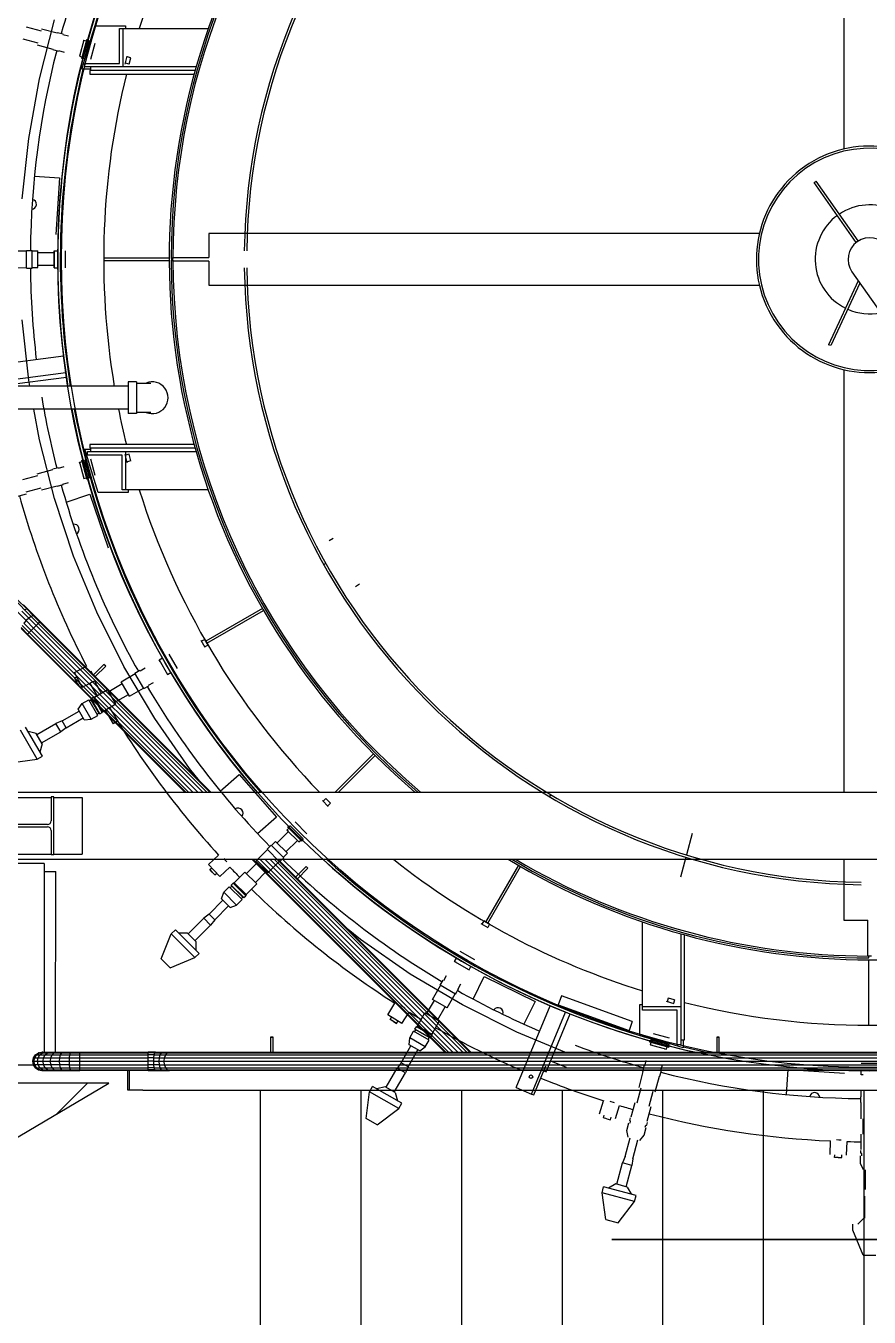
# Model space of a CAD drawing. Header units: metres. Extents: x 0 to 63075, y 0 to 44550.
# Drawn here: x 52405 to 52740, y 39950 to 40464 of the extents above; entities that cross this region are included whole.
import ezdxf

# ---------------------------------------------------------------- set-up
doc = ezdxf.new("R2010")
doc.units = ezdxf.units.M
doc.header["$LTSCALE"] = 75
for name, color, linetype in [('GSB', 7, 'Continuous'), ('ML6', 1, 'Continuous'), ('SDM', 7, 'Continuous'), ('SL1', 8, 'Continuous')]:
    doc.layers.add(name, color=color, linetype=linetype)
doc.styles.add('Arial', font='arial.ttf')
doc.styles.add('ROMANS', font='ROMANS.SHX')
doc.dimstyles.new('75___1-75', dxfattribs={"dimscale": 75, "dimtxt": 2.5, "dimasz": 2, "dimexe": 1.5, "dimexo": 1, "dimgap": 0.5, "dimtad": 1, "dimdec": 0, "dimzin": 12, "dimtxsty": 'ROMANS', "dimcen": 0, "dimclrd": 256, "dimclre": 256, "dimclrt": 3, "dimazin": 3, "dimtfac": 1, "dimtdec": 0, "dimtmove": 0, "dimatfit": 0, "dimfxl": 1, "dimlwd": -1, "dimlwe": -1, "dimarcsym": 0})
doc.dimstyles.new('ANSI_FRACTIONAL_L', dxfattribs={"dimtxt": 0.18, "dimasz": 0.18, "dimexe": 0.18, "dimexo": 0.0625, "dimgap": 0.09, "dimtad": 0, "dimtih": 1, "dimtoh": 1, "dimdec": 4, "dimzin": 0, "dimdsep": 46, "dimtxsty": 'Standard', "dimcen": 0.09, "dimadec": 0, "dimazin": 0, "dimtfac": 1, "dimtdec": 4, "dimtofl": 0, "dimtmove": 0, "dimatfit": 3, "dimfxl": 1, "dimtolj": 1, "dimtzin": 0, "dimarcsym": 0})

# ---------------------------------------------------------------- blocks, each defined once
blk = doc.blocks.new('A$C6bae614f')
at = {"layer": 'SL1'}
h = blk.add_hatch(dxfattribs=at)
h.set_pattern_fill('_USER', color=256, scale=195, angle=44.9981, style=0, pattern_type=0)
h.set_pattern_definition([(44.99813, (326091.56, -18363.04), (-137.8813, 137.89033), [])])
h.paths.add_polyline_path([(363076.8, 41307.6), (363355.7, 41472.3), (362895.8, 41472.3), (362895.8, 41044.3)])
for p, q in [((365302.2, 45404.5), (365302.1, 43946.7)), ((363171.8, 44132.9), (363211.5, 44288.5)), ((363136.3, 44270.5), (363175.9, 44259.9)), ((363177.3, 44265), (363219, 44254.2)), ((363219.3, 44255.3), (363234.2, 44251.3)), ((363284.4, 44157.9), (363319.4, 44272.9)), ((363319.4, 44272.9), (363399.4, 44272.9)), ((363383.9, 44173.4), (363383.9, 44265.5)), ((363383.9, 44265.5), (363618.9, 44265.5)), ((363393.4, 44163.9), (363393.4, 44265.5)), ((363399.4, 44272.9), (363399.4, 44265.5)), ((363127.7, 44238.3), (363167.3, 44227.6)), ((363165.9, 44222.5), (363207.4, 44211)), ((363233.9, 44249.9), (363248.4, 44246)), ((363289.7, 44235.1), (363278.2, 44192.2)), ((363297.8, 44237.1), (363284.2, 44186.4)), ((363288.3, 44229.8), (363289.7, 44235.1)), ((363289.7, 44235.1), (363296.7, 44233.3)), ((363289.7, 44235.1), (363296.7, 44233.3)), ((363303.5, 44233.7), (363290.8, 44186.5)), ((363307.7, 44184.3), (363319.2, 44227.2)), ((363307.7, 44184.3), (363319.2, 44227.2)), ((363207.1, 44209.9), (363222.1, 44205.9)), ((363222.5, 44207.4), (363237, 44203.5)), ((363279.7, 44197.5), (363278.2, 44192.2)), ((363278.2, 44192.2), (363285.2, 44190.3)), ((363278.2, 44192.2), (363285.2, 44190.3)), ((363398.9, 44171.8), (363404.4, 44192.4)), ((363403.9, 44190.6), (363404.4, 44192.4)), ((363413.6, 44188), (363403.9, 44190.6)), ((363409.1, 44171.1), (363413.6, 44188)), ((363307.7, 44157.9), (363284.4, 44157.9)), ((363291.8, 44163.9), (363291.8, 44173.4)), ((363291.8, 44173.4), (363383.9, 44173.4)), ((363586.7, 44163.9), (363291.8, 44163.9)), ((363305.4, 44154.3), (363305.4, 44144.8)), ((363584, 44154.3), (363305.4, 44154.3)), ((363307.7, 44154.3), (363307.7, 44163.9)), ((363409.1, 44171.1), (363399.4, 44173.7)), ((363143.3, 43974.8), (363171.8, 44132.9)), ((363305.4, 44144.8), (363581.3, 44144.8)), ((363126.1, 43815.1), (363143.3, 43974.8)), ((363158.5, 43874.7), (363224.9, 43870.4)), ((363224.9, 43870.4), (363215.1, 43720.7)), ((365223.9, 43858.2), (365229.1, 43861.8)), ((365335, 43699.5), (365223.9, 43858.2)), ((365340.2, 43703.2), (365229.1, 43861.8)), ((363620.4, 43722.8), (363620.4, 43659.3)), ((365078.2, 43722.8), (363620.4, 43722.8)), ((363094, 43676.6), (363137.1, 43677)), ((363137.1, 43631.1), (363137.1, 43678.1)), ((363137.1, 43678.1), (363152.6, 43678.1)), ((363152.6, 43631.1), (363152.6, 43678.1)), ((363152.6, 43676.6), (363167.7, 43676.6)), ((363167.7, 43632.6), (363167.7, 43676.6)), ((363210.4, 43632.4), (363210.4, 43676.9)), ((363210.4, 43676.9), (363210.4, 43632.4)), ((363210.4, 43671.3), (363210.4, 43676.9)), ((363210.4, 43676.9), (363220.5, 43676.9)), ((363240.9, 43632.4), (363240.9, 43676.9)), ((365340.2, 43703.2), (365335, 43699.5)), ((363210.4, 43671.3), (363167.7, 43671.3)), ((363515.4, 43657.8), (363341.9, 43657.8)), ((363341.9, 43651.4), (363515.4, 43651.4)), ((363520.4, 43657), (363525.1, 43657)), ((363525.1, 43652.2), (363520.4, 43652.2)), ((363525.1, 43659.4), (363620.4, 43659.3)), ((363525.1, 43649.8), (363525.1, 43659.4)), ((363620.4, 43649.8), (363525.1, 43649.8)), ((363620.4, 43649.8), (363620.4, 43586.3)), ((363094, 43632.6), (363137.1, 43632.3)), ((363137.1, 43631.1), (363152.6, 43631.1)), ((363152.6, 43632.6), (363167.7, 43632.6)), ((363210.4, 43637.9), (363167.7, 43637.9)), ((363210.4, 43637.9), (363210.4, 43632.4)), ((363210.4, 43632.4), (363220.5, 43632.4)), ((363210.4, 43632.4), (363220.5, 43632.4)), ((365323.6, 43621.8), (366288.5, 42243.5)), ((363620.4, 43586.3), (365078.2, 43586.3)), ((365340.4, 43597.7), (365261.5, 43428.5)), ((365344.6, 43591.7), (365267.2, 43425.9)), ((363143.3, 43334.4), (363126.1, 43494.1)), ((365267.2, 43425.9), (365261.5, 43428.5)), ((363002.4, 43368.5), (363235.4, 43399.2)), ((363242.1, 43348.8), (363235.4, 43399.2)), ((363008.2, 43324.4), (363241.2, 43355.1)), ((363078.5, 43320.9), (363243.1, 43342.5)), ((363146.2, 43318.2), (363143.3, 43334.4)), ((365302.1, 43362.4), (365302.1, 42243.5)), ((363406.9, 43318.2), (362901.5, 43318.2)), ((363406.9, 43330.1), (363406.9, 43246)), ((363429.1, 43330.1), (363406.9, 43330.1)), ((363429.1, 43330.1), (363429.1, 43246)), ((363429.1, 43326.9), (363466.3, 43326.9)), ((363406.9, 43257.9), (362901.5, 43257.9)), ((363171.8, 43176.3), (363157.1, 43257.9)), ((363429.1, 43246), (363406.9, 43246)), ((363466.3, 43249.2), (363429.1, 43249.2)), ((363211.5, 43020.7), (363171.8, 43176.3)), ((363581.3, 43164.4), (363305.4, 43164.4)), ((363305.4, 43164.4), (363305.4, 43154.9)), ((363292.1, 43151.7), (363307.7, 43151.7)), ((363327.1, 43036.7), (363292.1, 43151.7)), ((363299.1, 43135.8), (363299.1, 43145.3)), ((363299.1, 43145.3), (363586.6, 43145.3)), ((363391.2, 43135.8), (363299.1, 43135.8)), ((363305.4, 43154.9), (363583.9, 43154.9)), ((363307.7, 43145.3), (363307.7, 43154.9)), ((363391.2, 43043.7), (363391.2, 43135.8)), ((363404.4, 43116.8), (363398.9, 43137.4)), ((363409, 43138.1), (363399.4, 43135.5)), ((363400.7, 43043.7), (363400.7, 43145.3)), ((363413.5, 43121.2), (363409, 43138.1)), ((363165.9, 43086.7), (363207.4, 43098.2)), ((363207.1, 43099.3), (363222, 43103.3)), ((363222.4, 43101.8), (363237, 43105.8)), ((363278.2, 43117), (363285.2, 43118.9)), ((363278.2, 43117), (363285.2, 43118.9)), ((363278.2, 43117), (363289.7, 43074.1)), ((363279.6, 43111.7), (363278.2, 43117)), ((363297.8, 43072.1), (363284.2, 43122.8)), ((363290.8, 43122.7), (363303.4, 43075.5)), ((363319.2, 43082), (363307.7, 43124.9)), ((363319.2, 43082), (363307.7, 43124.9)), ((363413.5, 43121.2), (363403.9, 43118.6)), ((363403.9, 43118.6), (363404.4, 43116.8)), ((363127.6, 43071), (363167.2, 43081.6)), ((363219.3, 43053.9), (363234.2, 43057.9)), ((363233.8, 43059.4), (363248.4, 43063.3)), ((363288.3, 43079.4), (363289.7, 43074.1)), ((363289.7, 43074.1), (363296.7, 43075.9)), ((363289.7, 43074.1), (363296.7, 43075.9)), ((363099, 43023.2), (363137.6, 43033.6)), ((363136.3, 43038.7), (363175.9, 43049.3)), ((363177.2, 43044.2), (363219, 43055)), ((363242.6, 43011.5), (363305.6, 43032.9)), ((363305.6, 43032.9), (363353.8, 42890.9)), ((363407.1, 43036.7), (363327.1, 43036.7)), ((363618.8, 43043.7), (363391.2, 43043.7)), ((363407.1, 43043.7), (363407.1, 43036.7)), ((363262.2, 42868.3), (363211.5, 43020.7)), ((363949.7, 42915.2), (363938.7, 42908.9)), ((363323.7, 42719.9), (363262.2, 42868.3)), ((363930.3, 42849.1), (363924.8, 42846)), ((364019.7, 42794), (364008.7, 42787.6)), ((363136.8, 42697.7), (363070.6, 42763.9)), ((363150.2, 42708.8), (363103.8, 42755.2)), ((363138.8, 42727.6), (363111.9, 42754.5)), ((363125.4, 42722.3), (363143.7, 42704)), ((363157.9, 42711.1), (363129.6, 42739.5)), ((363138.8, 42727.6), (363132.6, 42726.3)), ((363143, 42726.1), (363138.8, 42727.6)), ((363155.1, 42711.3), (363138.8, 42727.6)), ((363395.6, 42576.3), (363323.7, 42719.9)), ((363762.3, 42729.8), (363612, 42643.1)), ((363615.2, 42637.6), (363765.4, 42724.3)), ((363125.8, 42684.4), (363144.2, 42665.9)), ((363136.8, 42697.7), (363130.5, 42690.8)), ((363130.5, 42690.8), (363149.8, 42671.5)), ((363143.7, 42704), (363136.8, 42697.7)), ((363136.8, 42697.7), (363156.4, 42678.1)), ((363150.2, 42708.8), (363143.7, 42704)), ((363143.7, 42704), (363163, 42684.7)), ((363168.6, 42690.3), (363149.8, 42671.5)), ((363155.1, 42711.3), (363150.2, 42708.8)), ((363150.2, 42708.8), (363168.6, 42690.3)), ((363157.9, 42711.1), (363155.1, 42711.3)), ((363155.1, 42711.3), (363172.3, 42694.1)), ((363173.7, 42695.4), (363157.9, 42711.1)), ((363604.1, 42243.6), (363163, 42684.7)), ((363172.3, 42694.1), (363168.6, 42690.3)), ((363615.3, 42243.6), (363168.6, 42690.3)), ((363173.7, 42695.4), (363172.3, 42694.1)), ((363622.8, 42243.6), (363172.3, 42694.1)), ((363173.7, 42695.4), (363625.4, 42243.6)), ((363123.3, 42679.4), (363140.5, 42662.2)), ((363123.4, 42676.6), (363139.1, 42660.9)), ((363140.5, 42662.2), (363139.1, 42660.9)), ((363556.4, 42243.6), (363139.1, 42660.9)), ((363144.2, 42665.9), (363140.5, 42662.2)), ((363559, 42243.6), (363140.5, 42662.2)), ((363149.8, 42671.5), (363144.2, 42665.9)), ((363566.5, 42243.6), (363144.2, 42665.9)), ((363577.7, 42243.6), (363149.8, 42671.5)), ((363590.9, 42243.6), (363156.4, 42678.1)), ((363609.5, 42648.1), (363600.9, 42643.1)), ((363618.2, 42632.9), (363609.5, 42648.1)), ((363610.5, 42626.3), (363599.9, 42644.7)), ((363618.2, 42632.9), (363609.6, 42627.9)), ((363342.7, 42581.6), (363315.1, 42554)), ((363347.2, 42577.1), (363342.7, 42581.6)), ((363488.6, 42593.9), (363497.4, 42598.9)), ((363488.6, 42593.9), (363497.4, 42598.9)), ((363488.6, 42593.9), (363510.8, 42555.3)), ((363491.4, 42589), (363488.6, 42593.9)), ((363537.3, 42570.6), (363515, 42609.1)), ((363537.3, 42570.6), (363515, 42609.1)), ((363264.3, 42545.8), (363270.5, 42549)), ((363273.4, 42528.7), (363264.3, 42545.8)), ((363268.8, 42537.2), (363264.3, 42545.8)), ((363264.7, 42559.9), (363296.5, 42576.9)), ((363285.3, 42521.1), (363264.7, 42559.9)), ((363307.4, 42564.8), (363313.3, 42553.7)), ((363319.6, 42549.5), (363347.2, 42577.1)), ((363387.9, 42535.5), (363425.1, 42557.3)), ((363477.5, 42438.2), (363395.6, 42576.3)), ((363424.5, 42558.3), (363437.9, 42566.1)), ((363448, 42517.6), (363424.5, 42558.3)), ((363438.7, 42564.8), (363451.7, 42572.3)), ((363508.1, 42560.1), (363510.8, 42555.3)), ((363510.8, 42555.3), (363519.6, 42560.4)), ((363510.8, 42555.3), (363519.6, 42560.4)), ((363268.8, 42537.2), (363273.4, 42528.7)), ((363273.4, 42528.7), (363279.5, 42532)), ((363285.3, 42521.1), (363317.2, 42538)), ((363305.1, 42531.6), (363324.2, 42498.7)), ((363317.8, 42495), (363352.4, 42515)), ((363374.4, 42476.9), (363352.4, 42515)), ((363355.1, 42510.4), (363390.6, 42530.9)), ((363409.9, 42497.4), (363387.9, 42535.5)), ((363409.9, 42497.4), (363447.4, 42518.6)), ((363448, 42517.6), (363461.4, 42525.4)), ((363460.7, 42526.7), (363473.7, 42534.2)), ((363274, 42463.1), (363284.6, 42478)), ((363284.6, 42478), (363302.2, 42488.1)), ((363308.5, 42436.6), (363284.6, 42478)), ((363326.1, 42446.8), (363302.2, 42488.1)), ((363303.8, 42485.3), (363309, 42488.3)), ((363308.4, 42491.2), (363314.6, 42494.8)), ((363331.8, 42450.6), (363308.4, 42491.2)), ((363309, 42488.3), (363308.4, 42491.2)), ((363329.7, 42452.6), (363309, 42488.3)), ((363317.8, 42495), (363314.6, 42494.8)), ((363338.1, 42454.2), (363314.6, 42494.8)), ((363339.8, 42456.9), (363317.8, 42495)), ((363339.8, 42456.9), (363374.4, 42476.9)), ((363371.8, 42481.5), (363407.3, 42502)), ((363231.8, 42432.2), (363276.8, 42458.2)), ((363290.3, 42434.9), (363274, 42463.1)), ((363308.5, 42436.6), (363326.1, 42446.8)), ((363324.5, 42449.6), (363329.7, 42452.6)), ((363329.7, 42452.6), (363331.8, 42450.6)), ((363331.8, 42450.6), (363338.1, 42454.2)), ((363339.8, 42456.9), (363338.1, 42454.2)), ((363346.2, 42460.5), (363366.9, 42424.6)), ((363165.9, 42330.5), (363121.4, 42407.5)), ((363179.6, 42338.4), (363135.1, 42415.4)), ((363164.8, 42395.9), (363215.4, 42425.1)), ((363231.8, 42432.2), (363215.4, 42425.1)), ((363228.1, 42403.1), (363215.4, 42425.1)), ((363242.5, 42413.8), (363228.1, 42403.1)), ((363242.5, 42413.8), (363231.8, 42432.2)), ((363242.5, 42413.8), (363287.5, 42439.8)), ((363290.3, 42434.9), (363308.5, 42436.6)), ((363378.8, 42431.5), (363366.9, 42424.6)), ((363569.1, 42306.2), (363477.5, 42438.2)), ((363163.4, 42398.4), (363141.6, 42404.2)), ((363178.9, 42371.5), (363163.4, 42398.4)), ((363177.5, 42373.9), (363228.1, 42403.1)), ((363178.9, 42371.5), (363173.1, 42349.7)), ((364056.4, 42345.1), (363954.8, 42243.6)), ((363963.8, 42243.6), (364060.9, 42340.7)), ((363094.9, 42321.5), (363165.9, 42330.5)), ((363165.9, 42330.5), (363179.6, 42338.4)), ((363595.3, 42273.8), (363569.1, 42306.2)), ((363650.6, 42246.2), (363700.7, 42290.1)), ((363700.7, 42290.1), (363799.6, 42177.3)), ((359915.1, 42243.7), (366508.8, 42243.5)), ((364525.9, 42237), (364522.7, 42231.5)), ((363064.2, 42229.6), (363203, 42229.6)), ((363203, 42230.6), (363203, 42167.5)), ((363209.6, 42230.6), (363203, 42230.6)), ((363209.6, 42078.6), (363209.6, 42230.6)), ((363209.6, 42229.6), (363284.6, 42229.6)), ((363284.6, 42229.6), (363284.6, 42079.6)), ((363936.6, 42205.8), (363921.6, 42220.9)), ((363930, 42226.6), (363922.9, 42219.6)), ((363942.4, 42214.3), (363930, 42226.6)), ((363942.4, 42214.3), (363935.3, 42207.2)), ((363799.6, 42177.3), (363749.5, 42133.4)), ((363193, 42157.5), (363074.2, 42157.5)), ((363074.2, 42151.7), (363193, 42151.7)), ((363203, 42141.7), (363203, 42078.6)), ((363831.2, 42139), (363801, 42108.9)), ((363827.2, 42143), (363832.4, 42148.1)), ((363827.2, 42143), (363832.4, 42148.1)), ((363827.2, 42143), (363858.7, 42111.5)), ((363858.7, 42111.5), (363827.2, 42143)), ((363831.2, 42139), (363827.2, 42143)), ((363866.7, 42113.8), (363829.5, 42150.9)), ((363835.3, 42154.1), (363869.9, 42119.6)), ((363880.3, 42133.1), (363848.8, 42164.5)), ((363880.3, 42133.1), (363848.8, 42164.5)), ((364900.8, 42134.3), (364885.6, 42077.4)), ((363774.5, 42092), (363785.5, 42103)), ((363818.7, 42069.8), (363785.5, 42103)), ((363786.5, 42101.9), (363797.2, 42112.6)), ((363828.3, 42081.5), (363797.2, 42112.6)), ((363854.8, 42115.4), (363824.6, 42085.2)), ((363854.8, 42115.4), (363858.7, 42111.5)), ((363858.7, 42111.5), (363863.8, 42116.6)), ((363858.7, 42111.5), (363863.8, 42116.6)), ((360973.8, 42065.7), (366503.7, 42065.5)), ((363064.2, 42079.6), (363203, 42079.6)), ((363203, 42078.6), (363209.6, 42078.6)), ((363209.6, 42079.6), (363284.6, 42079.6)), ((363619.7, 42052.2), (363646.1, 42076.8)), ((363659.7, 42068), (363664, 42063.4)), ((364245, 41555), (363734.4, 42065.6)), ((364247.6, 41555), (363737, 42065.6)), ((364255.1, 41555), (363744.5, 42065.6)), ((363745.1, 42060.5), (363775.4, 42091.2)), ((364266.3, 41555), (363755.7, 42065.6)), ((364279.5, 41555), (363768.9, 42065.6)), ((363807.8, 42058.8), (363774.5, 42092)), ((364292.7, 41555), (363782.1, 42065.6)), ((364303.9, 41555), (363793.3, 42065.6)), ((364311.3, 41555), (363800.8, 42065.6)), ((363803.4, 42065.6), (364314, 41555)), ((363807.8, 42058.8), (363818.7, 42069.8)), ((363817.7, 42070.8), (363828.3, 42081.5)), ((364883.9, 42071.2), (364869.8, 42018.3)), ((365302.1, 42065.5), (365302.1, 41904.5)), ((363184.1, 42054.6), (363083.1, 42054.6)), ((363184.1, 42054.6), (363184, 41555)), ((363184.1, 42033.4), (363214.8, 42033.4)), ((363214.7, 41555), (363214.8, 42033.4)), ((363649.7, 42020), (363619.7, 42052.2)), ((363623, 42038.4), (363628.1, 42043.2)), ((363636.2, 42024.3), (363623, 42038.4)), ((363629.6, 42031.3), (363623, 42038.4)), ((363629.6, 42031.3), (363636.2, 42024.3)), ((363649.7, 42020), (363676.1, 42044.6)), ((363664, 42063.4), (363668.3, 42058.8)), ((363687.8, 42003.2), (363716.1, 42031.5)), ((363747.2, 42000.4), (363716.1, 42031.5)), ((363719.9, 42027.8), (363748.9, 42056.8)), ((363743.5, 42004.2), (363772.5, 42033.1)), ((363776.2, 42029.4), (363745.1, 42060.5)), ((363776.2, 42029.4), (363807, 42059.6)), ((363878, 42046.3), (363850.3, 42018.7)), ((363854.8, 42014.2), (363882.5, 42041.8)), ((363882.5, 42041.8), (363878, 42046.3)), ((364440.1, 42049.7), (364353.3, 41899.4)), ((364358.8, 41896.2), (364445.6, 42046.5)), ((363636.2, 42024.3), (363641.3, 42029.1)), ((363679.7, 41997.2), (363684.8, 42002.3)), ((363712.9, 41964), (363679.7, 41997.2)), ((363681.1, 41994.6), (363679.7, 41997.2)), ((363687.8, 42003.2), (363684.8, 42002.3)), ((363718, 41969.1), (363684.8, 42002.3)), ((363719, 41972.1), (363687.8, 42003.2)), ((363719, 41972.1), (363747.2, 42000.4)), ((363653.8, 41961.1), (363660.2, 41978.2)), ((363660.2, 41978.2), (363674.6, 41992.6)), ((363694, 41944.5), (363660.2, 41978.2)), ((363708.3, 41958.8), (363674.6, 41992.6)), ((363676.9, 41990.3), (363681.1, 41994.6)), ((363710.3, 41965.4), (363681.1, 41994.6)), ((363706, 41961.1), (363710.3, 41965.4)), ((363710.3, 41965.4), (363712.9, 41964)), ((363712.9, 41964), (363718, 41969.1)), ((363719, 41972.1), (363718, 41969.1)), ((363621.1, 41920.4), (363657.8, 41957.1)), ((363636.1, 41905.3), (363672.8, 41942.1)), ((363676.9, 41938.1), (363653.8, 41961.1)), ((363676.9, 41938.1), (363694, 41944.5)), ((363694, 41944.5), (363708.3, 41958.8)), ((363565.7, 41868), (363607, 41909.3)), ((363621.1, 41920.4), (363607, 41909.3)), ((363625, 41891.3), (363607, 41909.3)), ((363636.1, 41905.3), (363621.1, 41920.4)), ((363636.1, 41905.3), (363625, 41891.3)), ((364360.4, 41884.1), (364342, 41894.8)), ((364348.7, 41902.5), (364343.7, 41893.8)), ((364363.8, 41893.8), (364348.7, 41902.5)), ((364769, 41665.9), (364769, 41899.7)), ((365302.1, 41904.5), (365365.6, 41904.5)), ((365365.5, 41809.3), (365365.6, 41904.5)), ((363493.7, 41801.8), (363520.8, 41867.9)), ((363520.8, 41867.9), (363532, 41879.1)), ((363583.7, 41805.1), (363520.8, 41867.9)), ((363594.9, 41816.3), (363532, 41879.1)), ((363563.7, 41870), (363541.2, 41870)), ((363585.7, 41848), (363563.7, 41870)), ((363583.7, 41850), (363625, 41891.3)), ((364021.9, 41853.4), (363989.5, 41879.5)), ((364363.8, 41893.8), (364358.8, 41885.1)), ((364870.6, 41868.1), (364870.6, 41573.8)), ((364880.1, 41587.3), (364880.1, 41865.5)), ((363585.7, 41848), (363585.7, 41825.4)), ((364153.9, 41761.8), (364021.9, 41853.4)), ((363493.7, 41801.8), (363517.5, 41778)), ((363517.5, 41778), (363583.7, 41805.1)), ((363583.7, 41805.1), (363594.9, 41816.3)), ((364271, 41795.1), (364276.1, 41803.8)), ((364271, 41795.1), (364276.1, 41803.8)), ((364271, 41795.1), (364309.6, 41772.8)), ((364275.9, 41792.3), (364271, 41795.1)), ((364324.8, 41799.2), (364286.3, 41821.5)), ((364324.8, 41799.2), (364286.3, 41821.5)), ((365375.1, 41809.3), (365365.5, 41809.3)), ((365367.1, 41799.5), (365367.1, 41626)), ((365367.9, 41804.5), (365367.9, 41809.3)), ((364292, 41679.8), (364153.9, 41761.8)), ((364242.4, 41744.9), (364249.9, 41758)), ((364304.8, 41775.6), (364309.6, 41772.8)), ((364309.6, 41772.8), (364314.6, 41781.6)), ((364309.6, 41772.8), (364314.6, 41781.6)), ((364213.1, 41694.2), (364234.3, 41731.7)), ((364233.3, 41732.3), (364241.1, 41745.7)), ((364274, 41708.8), (364233.3, 41732.3)), ((364280.5, 41722.9), (364288, 41736)), ((364320.5, 41695.3), (364349.9, 41755)), ((364349.9, 41755), (364484.4, 41688.6)), ((364197.2, 41656), (364217.7, 41691.5)), ((364251.2, 41672.2), (364213.1, 41694.2)), ((364251.2, 41672.2), (364273, 41709.3)), ((364274, 41708.8), (364281.8, 41722.2)), ((364554, 41704), (364545.3, 41680.2)), ((364741.9, 41635.6), (364554, 41704)), ((364836.9, 41697.7), (364834.3, 41688.1)), ((364853.8, 41693.2), (364836.9, 41697.7)), ((364853.8, 41693.2), (364851.2, 41683.6)), ((364094.1, 41653.7), (364113.2, 41684.3)), ((364128.6, 41679.3), (364139.3, 41672.6)), ((364131.4, 41630.4), (364150.5, 41661)), ((364172.6, 41624), (364192.6, 41658.7)), ((364230.7, 41636.7), (364192.6, 41658.7)), ((364226.1, 41639.3), (364246.6, 41674.8)), ((364435.6, 41607.9), (364292, 41679.8)), ((364434.1, 41460.8), (364524.1, 41677.9)), ((364484.4, 41688.6), (364455, 41628.9)), ((364475.2, 41443.8), (364565.1, 41660.9)), ((364513.4, 41502.9), (364577, 41656.3)), ((364565.1, 41660.9), (364524.1, 41677.9)), ((364545.3, 41680.2), (364733.2, 41611.8)), ((364571, 41658.5), (364565.1, 41660.9)), ((364761.6, 41601.4), (364761.6, 41681.4)), ((364761.6, 41681.4), (364769, 41681.4)), ((364769, 41675.4), (364870.6, 41675.4)), ((364861, 41665.9), (364769, 41665.9)), ((364853.1, 41683.1), (364832.5, 41688.6)), ((364861, 41573.8), (364861, 41665.9)), ((364131.4, 41630.4), (364094.1, 41653.7)), ((364100.8, 41641.3), (364104.5, 41647.2)), ((364117.2, 41631), (364100.8, 41641.3)), ((364109, 41636.1), (364100.8, 41641.3)), ((364109, 41636.1), (364117.2, 41631)), ((364117.2, 41631), (364120.9, 41636.9)), ((364166.3, 41616.1), (364169.9, 41622.3)), ((364172.6, 41624), (364169.9, 41622.3)), ((364210.5, 41598.8), (364169.9, 41622.3)), ((364210.7, 41602), (364172.6, 41624)), ((364210.7, 41602), (364230.7, 41636.7)), ((364741.9, 41635.6), (364733.2, 41611.8)), ((363783.9, 41594.1), (363790.3, 41594.1)), ((363790.3, 41594.1), (363783.9, 41594.1)), ((363783.9, 41594.1), (363783.9, 41555)), ((363790.3, 41555), (363790.3, 41594.1)), ((364150.6, 41574.5), (364152.3, 41592.7)), ((364152.3, 41592.7), (364162.5, 41610.3)), ((364193.7, 41568.9), (364152.3, 41592.7)), ((364203.8, 41586.5), (364162.5, 41610.3)), ((364165.3, 41608.7), (364168.3, 41613.9)), ((364206.9, 41592.6), (364166.3, 41616.1)), ((364168.3, 41613.9), (364166.3, 41616.1)), ((364204, 41593.3), (364168.3, 41613.9)), ((364201, 41588.1), (364204, 41593.3)), ((364204, 41593.3), (364206.9, 41592.6)), ((364206.9, 41592.6), (364210.5, 41598.8)), ((364210.7, 41602), (364210.5, 41598.8)), ((364563.3, 41555), (364435.6, 41607.9)), ((364876.6, 41566.4), (364761.6, 41601.4)), ((364791.2, 41587.6), (364838.4, 41575)), ((364840.6, 41591.9), (364797.7, 41603.4)), ((364840.6, 41591.9), (364797.7, 41603.4)), ((364870.6, 41587.3), (364880.1, 41587.3)), ((364876.6, 41587.3), (364876.6, 41566.4)), ((364965.5, 41594.1), (364965.5, 41555)), ((364971.8, 41594.1), (364965.5, 41594.1)), ((364965.5, 41594.1), (364971.8, 41594.1)), ((364971.8, 41555), (364971.8, 41594.1)), ((363161.3, 41547.9), (363169.2, 41553.2)), ((363164.2, 41547.9), (363171.9, 41553.2)), ((363169.2, 41553.2), (363178.5, 41555)), ((363171.9, 41553.2), (363169.2, 41553.2)), ((363171.9, 41553.2), (363181.1, 41555)), ((363171.9, 41553.2), (363180, 41553.2)), ((363172.9, 41547.9), (363180, 41553.2)), ((363181.1, 41555), (363178.5, 41555)), ((363180, 41553.2), (363188.4, 41555)), ((363180, 41553.2), (363193.1, 41553.2)), ((363181.1, 41555), (363188.4, 41555)), ((363186.9, 41547.9), (363193.1, 41553.2)), ((363188.4, 41555), (363200.4, 41555)), ((363193.1, 41553.2), (363200.4, 41555)), ((363193.1, 41553.2), (363210.4, 41553.2)), ((363200.4, 41555), (363216.2, 41555)), ((363205.4, 41547.9), (363210.4, 41553.2)), ((363210.4, 41553.2), (363216.2, 41555)), ((363210.4, 41553.2), (363231.1, 41553.2)), ((363216.2, 41555), (363235.2, 41555)), ((363227.7, 41547.9), (363231.1, 41553.2)), ((363231.1, 41553.2), (363235.2, 41555)), ((363231.1, 41553.2), (363254.2, 41553.2)), ((363235.2, 41555), (363256.3, 41555)), ((363252.5, 41547.9), (363254.2, 41553.2)), ((363254.2, 41553.2), (363256.3, 41555)), ((363254.2, 41553.2), (363278.5, 41553.2)), ((363256.3, 41555), (363278.5, 41555)), ((363278.5, 41555), (363459.4, 41555)), ((363278.5, 41553.2), (363278.5, 41555)), ((363278.5, 41547.9), (363278.5, 41553.2)), ((363278.5, 41553.2), (363459.4, 41553.2)), ((363479.3, 41555), (363459.4, 41555)), ((363459.4, 41553.2), (363459.4, 41555)), ((363459.4, 41547.9), (363459.4, 41553.2)), ((363477.4, 41553.2), (363459.4, 41553.2)), ((363475.8, 41547.9), (363477.4, 41553.2)), ((363477.4, 41553.2), (363479.3, 41555)), ((363477.4, 41553.2), (363494.7, 41553.2)), ((363479.3, 41555), (363498.3, 41555)), ((363491.6, 41547.9), (363494.7, 41553.2)), ((363494.7, 41553.2), (363498.3, 41555)), ((363494.7, 41553.2), (363510.5, 41553.2)), ((363498.3, 41555), (363515.8, 41555)), ((363506.1, 41547.9), (363510.5, 41553.2)), ((363510.5, 41553.2), (363515.8, 41555)), ((363510.5, 41553.2), (366402.3, 41553.1)), ((363515.8, 41555), (366407.5, 41554.9)), ((364129.5, 41526.7), (364155.5, 41571.7)), ((364147.9, 41516.1), (364173.9, 41561.1)), ((364178.8, 41558.2), (364150.6, 41574.5)), ((364178.8, 41558.2), (364193.7, 41568.9)), ((364193.7, 41568.9), (364203.8, 41586.5)), ((364787.8, 41582), (364838.5, 41568.4)), ((364789.8, 41573.9), (364791.6, 41580.9)), ((364789.8, 41573.9), (364791.6, 41580.9)), ((364789.8, 41573.9), (364832.7, 41562.4)), ((364795.1, 41572.5), (364789.8, 41573.9)), ((364827.4, 41563.8), (364832.7, 41562.4)), ((364832.7, 41562.4), (364834.6, 41569.4)), ((364832.7, 41562.4), (364834.6, 41569.4)), ((364870.6, 41573.8), (364861, 41573.8)), ((363156.4, 41520.6), (363110.7, 41520.6)), ((363154.1, 41530.6), (363156, 41540)), ((363156, 41521.3), (363154.1, 41530.6)), ((363154.1, 41530.5), (363154.1, 41530.6)), ((363157.3, 41530.6), (363154.1, 41530.6)), ((363154.1, 41530.5), (363156, 41521.2)), ((363156, 41540), (363161.3, 41547.9)), ((363159.1, 41540), (363156, 41540)), ((363161.3, 41513.4), (363156, 41521.3)), ((363159.1, 41521.3), (363156, 41521.3)), ((363156, 41521.2), (363156, 41521.3)), ((363156, 41521.2), (363161.3, 41513.3)), ((363157.3, 41530.6), (363159.1, 41540)), ((363159.1, 41521.3), (363157.3, 41530.6)), ((363157.3, 41530.6), (363166.5, 41530.6)), ((363159.1, 41540), (363164.2, 41547.9)), ((363159.1, 41540), (363168.1, 41540)), ((363164.2, 41513.4), (363159.1, 41521.3)), ((363168.1, 41521.3), (363159.1, 41521.3)), ((363164.2, 41547.9), (363161.3, 41547.9)), ((363164.2, 41547.9), (363172.9, 41547.9)), ((363166.5, 41530.6), (363168.1, 41540)), ((363166.5, 41530.6), (363181.3, 41530.6)), ((363168.1, 41521.3), (363166.5, 41530.6)), ((363168.1, 41540), (363172.9, 41547.9)), ((363168.1, 41540), (363182.7, 41540)), ((363172.9, 41513.4), (363168.1, 41521.3)), ((363182.7, 41521.3), (363168.1, 41521.3)), ((363172.9, 41547.9), (363186.9, 41547.9)), ((363181.3, 41530.6), (363182.7, 41540)), ((363181.3, 41530.6), (363201, 41530.6)), ((363182.7, 41521.3), (363181.3, 41530.6)), ((363182.7, 41540), (363186.9, 41547.9)), ((363182.7, 41540), (363202.1, 41540)), ((363186.9, 41513.4), (363182.7, 41521.3)), ((363202.1, 41521.3), (363182.7, 41521.3)), ((363186.9, 41547.9), (363205.4, 41547.9)), ((363201, 41530.6), (363202.1, 41540)), ((363202.1, 41521.3), (363201, 41530.6)), ((363201, 41530.6), (363224.6, 41530.6)), ((363202.1, 41540), (363205.4, 41547.9)), ((363202.1, 41540), (363225.4, 41540)), ((363205.4, 41513.4), (363202.1, 41521.3)), ((363225.4, 41521.3), (363202.1, 41521.3)), ((363205.4, 41547.9), (363227.7, 41547.9)), ((363224.6, 41530.6), (363225.4, 41540)), ((363225.4, 41521.3), (363224.6, 41530.6)), ((363224.6, 41530.6), (363250.9, 41530.6)), ((363225.4, 41540), (363227.7, 41547.9)), ((363225.4, 41540), (363251.3, 41540)), ((363251.3, 41521.3), (363225.4, 41521.3)), ((363227.7, 41513.4), (363225.4, 41521.3)), ((363227.7, 41547.9), (363252.5, 41547.9)), ((363250.9, 41530.6), (363251.3, 41540)), ((363251.3, 41521.3), (363250.9, 41530.6)), ((363250.9, 41530.6), (363278.5, 41530.6)), ((363251.3, 41540), (363252.5, 41547.9)), ((363251.3, 41540), (363278.5, 41540)), ((363251.3, 41521.3), (363278.5, 41521.3)), ((363252.5, 41513.4), (363251.3, 41521.3)), ((363252.5, 41547.9), (363278.5, 41547.9)), ((363278.5, 41540), (363278.5, 41547.9)), ((363278.5, 41547.9), (363459.4, 41547.9)), ((363278.5, 41540), (363459.4, 41540)), ((363278.5, 41530.6), (363278.5, 41540)), ((363278.5, 41521.3), (363278.5, 41530.6)), ((363278.5, 41530.6), (363459.4, 41530.6)), ((363278.5, 41521.3), (363459.4, 41521.3)), ((363278.5, 41513.4), (363278.5, 41521.3)), ((363459.4, 41540), (363459.4, 41547.9)), ((363475.8, 41547.9), (363459.4, 41547.9)), ((363474.8, 41540), (363459.4, 41540)), ((363459.4, 41530.6), (363459.4, 41540)), ((363459.4, 41521.3), (363459.4, 41530.6)), ((363474.4, 41530.6), (363459.4, 41530.6)), ((363474.8, 41521.3), (363459.4, 41521.3)), ((363459.4, 41513.4), (363459.4, 41521.3)), ((363474.4, 41530.6), (363474.8, 41540)), ((363474.8, 41521.3), (363474.4, 41530.6)), ((363474.4, 41530.6), (363488.8, 41530.6)), ((363474.8, 41540), (363475.8, 41547.9)), ((363474.8, 41540), (363489.5, 41540)), ((363489.5, 41521.3), (363474.8, 41521.3)), ((363475.8, 41513.4), (363474.8, 41521.3)), ((363475.8, 41547.9), (363491.6, 41547.9)), ((363488.8, 41530.6), (363489.5, 41540)), ((363489.5, 41521.3), (363488.8, 41530.6)), ((363488.8, 41530.6), (363502, 41530.6)), ((363489.5, 41540), (363491.6, 41547.9)), ((363489.5, 41540), (363503.1, 41540)), ((363489.5, 41521.3), (363503.1, 41521.3)), ((363491.6, 41513.4), (363489.5, 41521.3)), ((363491.6, 41547.9), (363506.1, 41547.9)), ((363502, 41530.6), (363503.1, 41540)), ((363503.1, 41521.3), (363502, 41530.6)), ((363502, 41530.6), (366393.8, 41530.5)), ((363503.1, 41540), (363506.1, 41547.9)), ((363503.1, 41540), (366394.8, 41539.9)), ((363506.1, 41513.4), (363503.1, 41521.3)), ((363503.1, 41521.3), (366394.8, 41521.2)), ((363506.1, 41547.9), (366397.8, 41547.8)), ((364129.5, 41526.7), (364118.8, 41512.4)), ((364147.9, 41516.1), (364129.5, 41526.7)), ((364481.1, 41441.4), (364513.2, 41519)), ((364525.4, 41531.9), (364566.5, 41514.9)), ((364769.6, 41503.5), (364773.6, 41518.4)), ((364775, 41518), (364778.9, 41532.6)), ((364817.5, 41506.6), (364821.4, 41521.2)), ((365370.3, 41525), (365348, 41525)), ((365392.5, 41525), (365348, 41525)), ((363169.2, 41508.1), (363161.3, 41513.4)), ((363161.3, 41513.3), (363161.3, 41513.4)), ((363164.2, 41513.4), (363161.3, 41513.4)), ((363161.3, 41513.3), (363169.2, 41508)), ((363171.9, 41508.1), (363164.2, 41513.4)), ((363164.2, 41513.4), (363172.9, 41513.4)), ((363178.5, 41506.2), (363169.2, 41508.1)), ((363171.9, 41508.1), (363169.2, 41508.1)), ((363169.2, 41508), (363169.2, 41508.1)), ((363169.2, 41508), (363178.5, 41506.1)), ((363181, 41506.2), (363171.9, 41508.1)), ((363171.9, 41508.1), (363180, 41508.1)), ((363180, 41508.1), (363172.9, 41513.4)), ((363172.9, 41513.4), (363186.9, 41513.4)), ((363178.5, 41506.1), (363179, 41506.2)), ((363178.5, 41506.2), (363178.5, 41506.1)), ((363178.5, 41506.2), (363181, 41506.2)), ((363188.4, 41506.2), (363180, 41508.1)), ((363180, 41508.1), (363193.1, 41508.1)), ((363181, 41506.2), (363188.4, 41506.2)), ((363186.9, 41513.4), (363205.4, 41513.4)), ((363193.1, 41508.1), (363186.9, 41513.4)), ((363188.4, 41506.2), (363200.4, 41506.2)), ((363193.1, 41508.1), (363210.4, 41508.1)), ((363200.4, 41506.2), (363193.1, 41508.1)), ((363200.4, 41506.2), (363216.2, 41506.2)), ((363210.4, 41508.1), (363205.4, 41513.4)), ((363205.4, 41513.4), (363227.7, 41513.4)), ((363210.4, 41508.1), (363231.1, 41508.1)), ((363216.2, 41506.2), (363210.4, 41508.1)), ((363216.2, 41506.2), (363235.2, 41506.2)), ((363231.1, 41508.1), (363227.7, 41513.4)), ((363227.7, 41513.4), (363252.5, 41513.4)), ((363235.2, 41506.2), (363231.1, 41508.1)), ((363231.1, 41508.1), (363254.2, 41508.1)), ((363235.2, 41506.2), (363256.3, 41506.2)), ((363252.5, 41513.4), (363278.5, 41513.4)), ((363254.2, 41508.1), (363252.5, 41513.4)), ((363256.3, 41506.2), (363254.2, 41508.1)), ((363254.2, 41508.1), (363278.5, 41508.1)), ((363256.3, 41506.2), (363278.5, 41506.2)), ((363278.5, 41508.1), (363278.5, 41513.4)), ((363278.5, 41513.4), (363459.4, 41513.4)), ((363278.5, 41506.2), (363278.5, 41508.1)), ((363278.5, 41508.1), (363459.4, 41508.1)), ((363459.4, 41506.2), (363278.5, 41506.2)), ((363405.7, 41454.6), (363405.7, 41506.2)), ((363409.3, 41506.2), (363409.3, 41454.6)), ((363409.3, 41506.2), (363409.3, 41454.6)), ((363459.4, 41508.1), (363459.4, 41513.4)), ((363475.8, 41513.4), (363459.4, 41513.4)), ((363477.4, 41508.1), (363459.4, 41508.1)), ((363459.4, 41506.2), (363459.4, 41508.1)), ((363459.4, 41506.2), (363479.3, 41506.2)), ((363477.4, 41508.1), (363475.8, 41513.4)), ((363475.8, 41513.4), (363491.6, 41513.4)), ((363477.4, 41508.1), (363494.7, 41508.1)), ((363479.3, 41506.2), (363477.4, 41508.1)), ((363479.3, 41506.2), (363498.3, 41506.2)), ((363491.6, 41513.4), (363506.1, 41513.4)), ((363494.7, 41508.1), (363491.6, 41513.4)), ((363498.3, 41506.2), (363494.7, 41508.1)), ((363494.7, 41508.1), (363510.5, 41508.1)), ((363498.3, 41506.2), (363515.8, 41506.2)), ((363506.1, 41513.4), (366397.8, 41513.3)), ((363510.5, 41508.1), (363506.1, 41513.4)), ((363510.5, 41508.1), (366402.3, 41508)), ((363515.8, 41506.2), (363510.5, 41508.1)), ((366407.5, 41506.1), (363515.8, 41506.2)), ((364089.6, 41461.8), (364118.8, 41512.4)), ((364111.6, 41449.1), (364140.8, 41499.7)), ((364140.8, 41499.7), (364118.8, 41512.4)), ((364147.9, 41516.1), (364140.8, 41499.7)), ((364507.5, 41505.3), (364513.4, 41502.9)), ((364759.9, 41461.5), (364770.7, 41503.2)), ((364802.4, 41450.1), (364813.9, 41491.6)), ((364815, 41491.3), (364819, 41506.3)), ((365150.2, 41442.6), (365154.5, 41509.1)), ((365154.5, 41509.1), (365304.2, 41499.2)), ((365348, 41494.5), (365348, 41504.7)), ((365353.6, 41494.5), (365348, 41494.5)), ((363445.9, 41454.6), (363405.7, 41454.6)), ((363445.9, 41454.6), (366339.3, 41454.5)), ((363756.7, 41454.6), (363756.6, 40604.6)), ((364023, 41454.6), (364023, 40604.6)), ((364037.2, 41379.2), (364046.2, 41450.1)), ((364046.2, 41450.1), (364054.1, 41463.8)), ((364123.2, 41405.7), (364046.2, 41450.1)), ((364131.1, 41419.4), (364054.1, 41463.8)), ((364087.1, 41463.2), (364065.4, 41457.3)), ((364114.1, 41447.6), (364087.1, 41463.2)), ((364289.4, 41454.6), (364289.4, 40604.6)), ((364434.1, 41460.8), (364475.2, 41443.8)), ((364555.7, 41454.6), (364555.7, 40604.6)), ((364754.4, 41420.5), (364765, 41460.1)), ((364786.6, 41411.8), (364797.3, 41451.4)), ((364822.1, 41454.5), (364822.1, 40604.5)), ((365088.5, 41454.5), (365088.4, 40604.5)), ((365348.3, 41436.7), (365348.3, 41451.8)), ((365354.8, 41454.5), (365354.8, 40604.5)), ((364114.1, 41447.6), (364119.9, 41425.9)), ((364123.2, 41405.7), (364131.1, 41419.4)), ((364475.2, 41443.8), (364481.1, 41441.4)), ((364655.4, 41391.6), (364666, 41426.1)), ((364682.1, 41425.2), (364694.2, 41421.5)), ((364738.9, 41383.2), (364749.3, 41421.8)), ((365346.8, 41421.3), (365346.8, 41436.7)), ((365348.3, 41378.2), (365347.9, 41421.3)), ((364066.3, 41362.4), (364123.2, 41405.7)), ((364665.2, 41381.3), (364667.2, 41388)), ((364683.7, 41375.6), (364685.7, 41382.3)), ((364697.5, 41378.7), (364708, 41413.2)), ((364781.4, 41371.8), (364791.8, 41410.5)), ((364066.3, 41362.4), (364037.2, 41379.2)), ((364674.4, 41378.4), (364665.2, 41381.3)), ((364674.4, 41378.4), (364683.7, 41375.6)), ((364727.5, 41347.7), (364732.7, 41367.4)), ((364730.5, 41329.7), (364727.5, 41347.7)), ((364734.9, 41373.9), (364736.8, 41380.8)), ((364737.4, 41372.3), (364734.9, 41373.9)), ((364735.9, 41366.5), (364737.4, 41372.3)), ((364773.6, 41335.4), (364778.8, 41355)), ((364775.7, 41355.8), (364777.3, 41361.7)), ((364777.3, 41361.7), (364780.2, 41361.7)), ((364780.2, 41361.7), (364782.1, 41368.7)), ((365353.6, 41337.2), (365353.6, 41378.2)), ((364722.5, 41278.1), (364735.9, 41328.2)), ((364743.1, 41272.6), (364756.5, 41322.7)), ((364762, 41321.3), (364773.6, 41335.4)), ((365265.5, 41283.6), (365266.7, 41319.7)), ((365282.6, 41323.1), (365288.9, 41322.8)), ((365288.9, 41322.8), (365295.2, 41322.6)), ((365309.5, 41282.1), (365310.7, 41318.1)), ((365348.3, 41297.2), (365348.3, 41337.2)), ((365277.6, 41276.2), (365277.8, 41283.2)), ((365296.9, 41275.6), (365297.1, 41282.5)), ((365346.4, 41259.9), (365346.4, 41280.3)), ((365346.8, 41287.1), (365346.8, 41294.3)), ((365349.7, 41286.3), (365346.8, 41287.1)), ((365349.7, 41280.3), (365349.7, 41286.3)), ((364700.8, 41205), (364715.9, 41261.4)), ((364722.5, 41278.1), (364715.9, 41261.4)), ((364740.4, 41254.9), (364715.9, 41261.4)), ((364725.3, 41198.4), (364740.4, 41254.9)), ((364743.1, 41272.6), (364740.4, 41254.9)), ((365287.2, 41275.8), (365277.6, 41276.2)), ((365287.2, 41275.8), (365296.9, 41275.6)), ((365354, 41243.3), (365346.4, 41259.9)), ((365359.6, 41191.4), (365359.6, 41243.3)), ((364661.9, 41182.5), (364666, 41197.8)), ((364747.8, 41159.5), (364661.9, 41182.5)), ((364671.5, 41111.7), (364661.9, 41182.5)), ((364751.9, 41174.8), (364666, 41197.8)), ((364698, 41205.7), (364678.5, 41194.5)), ((364728.1, 41197.7), (364698, 41205.7)), ((364728.1, 41197.7), (364739.3, 41178.2)), ((364704, 41103), (364747.8, 41159.5)), ((364747.8, 41159.5), (364751.9, 41174.8)), ((365357.6, 41115.2), (365357.6, 41173.6)), ((364671.5, 41111.7), (364704, 41103)), ((365354.7, 41115.2), (365338.8, 41099.2)), ((365325.8, 41083.4), (365325.8, 41099.2)), ((365353.5, 41017.5), (365325.8, 41083.4)), ((365353.5, 41017.5), (365387.1, 41017.5))]:
    blk.add_line(p, q, dxfattribs=at)
blk.add_lwpolyline([(363076.8, 41307.6), (363355.7, 41472.3), (362895.8, 41472.3), (362895.8, 41044.3)], close=True, dxfattribs=at)
for centre, radius in [((365370.4, 43654.5), 2150), ((365370.4, 43654.5), 2140.5), ((364473.6, 41489.8), 4.76)]:
    blk.add_circle(centre, radius, dxfattribs=at)
for centre, radius, start, end in [((365370.4, 43654.5), 2150, 1.1828, 189), ((365370.4, 43654.5), 2143.5, 106.3021, 165.1114), ((365370.4, 43654.5), 2028.5, 107.2423, 162.472), ((365370.4, 43654.5), 1855, 313.8991, 229.5193), ((365370.4, 43654.5), 1850, 90.0718, 179.9244), ((365370.4, 43654.5), 1845.2, 90.072, 179.9242), ((365370.4, 43654.5), 1656.3, 90.7765, 179.2198), ((365370.4, 43654.5), 1650, 90.7795, 179.2168), ((365370.4, 43654.5), 2222.8, 150.6037, 164.3925), ((365370.4, 43654.5), 2222.8, 165.6037, 179.3925), ((365370.4, 43654.5), 2143.5, 166.4192, 189.0275), ((365370.4, 43654.5), 2028.5, 166.0134, 189.5441), ((365370.4, 43654.5), 300, 315.9801, 294.0162), ((365370.4, 43654.5), 294.3, 316.1943, 293.8019), ((363150.1, 43800.1), 13.5, 275.5864, 76.9098), ((365370.4, 43654.5), 144.3, 6.2586, 123.7376), ((365370.4, 43654.5), 144.3, 126.2586, 243.7376), ((365370.4, 43654.5), 57.1, 34.9981, 214.9981), ((365370.4, 43654.5), 1850, 180.0718, 229.7012), ((365370.4, 43654.5), 1845.2, 180.072, 229.8758), ((365370.4, 43654.5), 2222.8, 180.6037, 186.8434), ((365370.4, 43654.5), 1656.3, 180.7765, 269.2198), ((365370.4, 43654.5), 1650, 180.7795, 269.2168), ((365370.4, 43654.5), 144.3, 246.2586, 281.672), ((363470.4, 43288), 42, 247.5869, 112.4093), ((365370.4, 43654.5), 2222.8, 189.4626, 194.3925), ((365370.4, 43654.5), 2150, 190.6316, 221.0148), ((365370.4, 43654.5), 2143.5, 190.6642, 221.1661), ((365370.4, 43654.5), 2028.5, 191.2766, 193.9828), ((365370.4, 43654.5), 2337.1, 195.5374, 207.4588), ((365370.4, 43654.5), 2222.8, 195.6037, 209.3925), ((365370.4, 43654.5), 2028.5, 197.5242, 224.0722), ((363263.4, 42939.4), 13.5, 298.0856, 99.4106), ((365370.4, 43654.5), 2337.1, 208.5374, 209.4588), ((365370.4, 43654.5), 2222.8, 210.6037, 224.3925), ((365370.4, 43654.5), 2337.1, 210.5374, 222.4588), ((363697.5, 42187.5), 13.5, 320.5845, 121.9117), ((363193, 42167.5), 10, 269.9981, 359.9981), ((363193, 42141.7), 10, 359.9981, 89.9981), ((365370.4, 43654.5), 2222.8, 225.6037, 239.3925), ((365370.4, 43654.5), 2150, 227.6503, 257.5635), ((365370.4, 43654.5), 2143.5, 227.8413, 255.5737), ((365370.4, 43654.5), 2028.5, 231.5653, 252.754), ((365370.4, 43654.5), 1855, 238.9355, 301.0608), ((365370.4, 43654.5), 1850, 239.1935, 269.9244), ((365370.4, 43654.5), 1845.2, 239.4423, 269.9242), ((365370.4, 43654.5), 2337.1, 223.5374, 224.4588), ((365370.4, 43654.5), 2337.1, 225.5374, 237.4588), ((365370.4, 43654.5), 2222.8, 240.6037, 246.8434), ((365370.4, 43654.5), 2337.1, 238.5374, 239.4588), ((364386.2, 41659), 13.5, 343.0832, 144.413), ((365370.4, 43654.5), 2028.5, 256.0134, 283.9828), ((365370.4, 43654.5), 2337.1, 240.5374, 246.8754), ((365370.4, 43654.5), 2222.8, 249.4626, 254.3925), ((365370.4, 43654.5), 2143.5, 256.6809, 258.3777), ((365370.4, 43654.5), 2337.1, 248.1208, 252.4588), ((365370.4, 43654.5), 2222.8, 255.6037, 269.3925), ((365224.8, 41434.3), 13.5, 5.5821, 166.9142), ((365370.4, 43654.5), 2337.1, 253.5374, 254.4588), ((365370.4, 43654.5), 2337.1, 255.5374, 267.4588), ((365370.4, 43654.5), 2337.1, 268.5374, 269.4588)]:
    blk.add_arc(centre, radius, start, end, dxfattribs=at)
for points, weights in [([(363284.2, 44186.4), (363286.5, 44195.3), (363288.7, 44203.7), (363290.9, 44211.8), (363293.1, 44219.9), (363295.4, 44228.3), (363297.8, 44237.1)], [0.0412072239501, 0.044471482663, 0.0477357413759, 0.0510000000888, 0.0477357401451, 0.0444714802015, 0.0412072202578]), ([(363297.8, 43072.1), (363295.3, 43080.9), (363293, 43089.3), (363290.9, 43097.4), (363288.7, 43105.5), (363286.5, 43113.9), (363284.2, 43122.8)], [0.0412072201994, 0.0444714801383, 0.0477357400771, 0.051000000016, 0.0477357412859, 0.0444714825558, 0.0412072238257]), ([(363866.7, 42113.8), (363860.1, 42120.2), (363853.9, 42126.4), (363848, 42132.3), (363842.1, 42138.2), (363836, 42144.4), (363829.5, 42150.9)], [0.0412072250432, 0.0444714833904, 0.0477357417376, 0.0510000000848, 0.0477357417524, 0.04447148342, 0.0412072250875]), ([(364838.5, 41568.4), (364829.6, 41570.7), (364821.2, 41572.9), (364813.1, 41575.1), (364805, 41577.2), (364796.6, 41579.5), (364787.8, 41582)], [0.0412072239308, 0.0444714826422, 0.0477357413537, 0.0510000000651, 0.047735740123, 0.044471480181, 0.0412072202389])]:
    blk.add_rational_spline(points, weights, degree=3, knots=[0, 0, 0, 0, 0.5, 0.5, 0.5, 1, 1, 1, 1], dxfattribs=at)
for points, weights in [([(363297.8, 44237.1), (363299.8, 44236), (363301.7, 44234.8), (363303.5, 44233.7)], [0.000223063718149, 0.000224151353906, 0.000225238989662, 0.000226326625418]), ([(363290.8, 44186.5), (363288.7, 44186.5), (363286.5, 44186.4), (363284.2, 44186.4)], [0.000226326629273, 0.000225238990306, 0.000224151351339, 0.000223063712372]), ([(363284.2, 43122.8), (363286.5, 43122.8), (363288.7, 43122.7), (363290.8, 43122.7)], [0.000223063712088, 0.000224151351212, 0.000225238990335, 0.000226326629459]), ([(363303.4, 43075.5), (363301.6, 43074.4), (363299.7, 43073.2), (363297.8, 43072.1)], [0.000226326625418, 0.000225238989662, 0.000224151353906, 0.00022306371815]), ([(363829.5, 42150.9), (363831.5, 42152.1), (363833.4, 42153.1), (363835.3, 42154.1)], [0.000223063717242, 0.000224151353371, 0.000225238989501, 0.00022632662563]), ([(363869.9, 42119.6), (363868.9, 42117.7), (363867.8, 42115.8), (363866.7, 42113.8)], [0.000226326625684, 0.000225238989462, 0.00022415135324, 0.000223063717018]), ([(364787.8, 41582), (364788.9, 41583.9), (364790.1, 41585.8), (364791.2, 41587.6)], [0.000223063718172, 0.000224151353929, 0.000225238989685, 0.000226326625442]), ([(364838.4, 41575), (364838.4, 41572.9), (364838.5, 41570.7), (364838.5, 41568.4)], [0.000226326629297, 0.000225238990329, 0.000224151351362, 0.000223063712394])]:
    blk.add_rational_spline(points, weights, degree=3, dxfattribs=at)
blk.add_leader([(364687.4, 41058.8), (365563.5, 41058.8)], dimstyle='ANSI_FRACTIONAL_L', override={"dimscale": 1, "dimtxt": 3.175, "dimasz": 3.175, "dimgap": 1.5875, "dimtad": 1, "dimtxsty": 'Arial', "dimlwd": 35}, dxfattribs=at)
blk = doc.blocks.new('zw$15D4')
at = {"layer": 'ML6', "xscale": 0.2502808837766805, "yscale": 0.2502808837766805, "zscale": 0.2502808837766805}
blk.add_blockref('A$C6bae614f', (-85544.74, -3177.34), dxfattribs=at)

msp = doc.modelspace()

# ---------------------------------------------------------------- block references
at = {"layer": 'GSB', "xscale": 0.6000000000000068, "yscale": 0.6000000000000068, "zscale": 0.6000000000000068}
msp.add_blockref('zw$15D4', (49200, 35721.63), dxfattribs=at)

# ---------------------------------------------------------------- leaders
at = {"layer": 'SDM'}
msp.add_leader([(51608.33, 37812.06), (59453.13, 42438.72), (62243.43, 42438.72)], dimstyle='75___1-75', override={"dimtad": 0}, dxfattribs=at)

doc.saveas('drawing.dxf')
